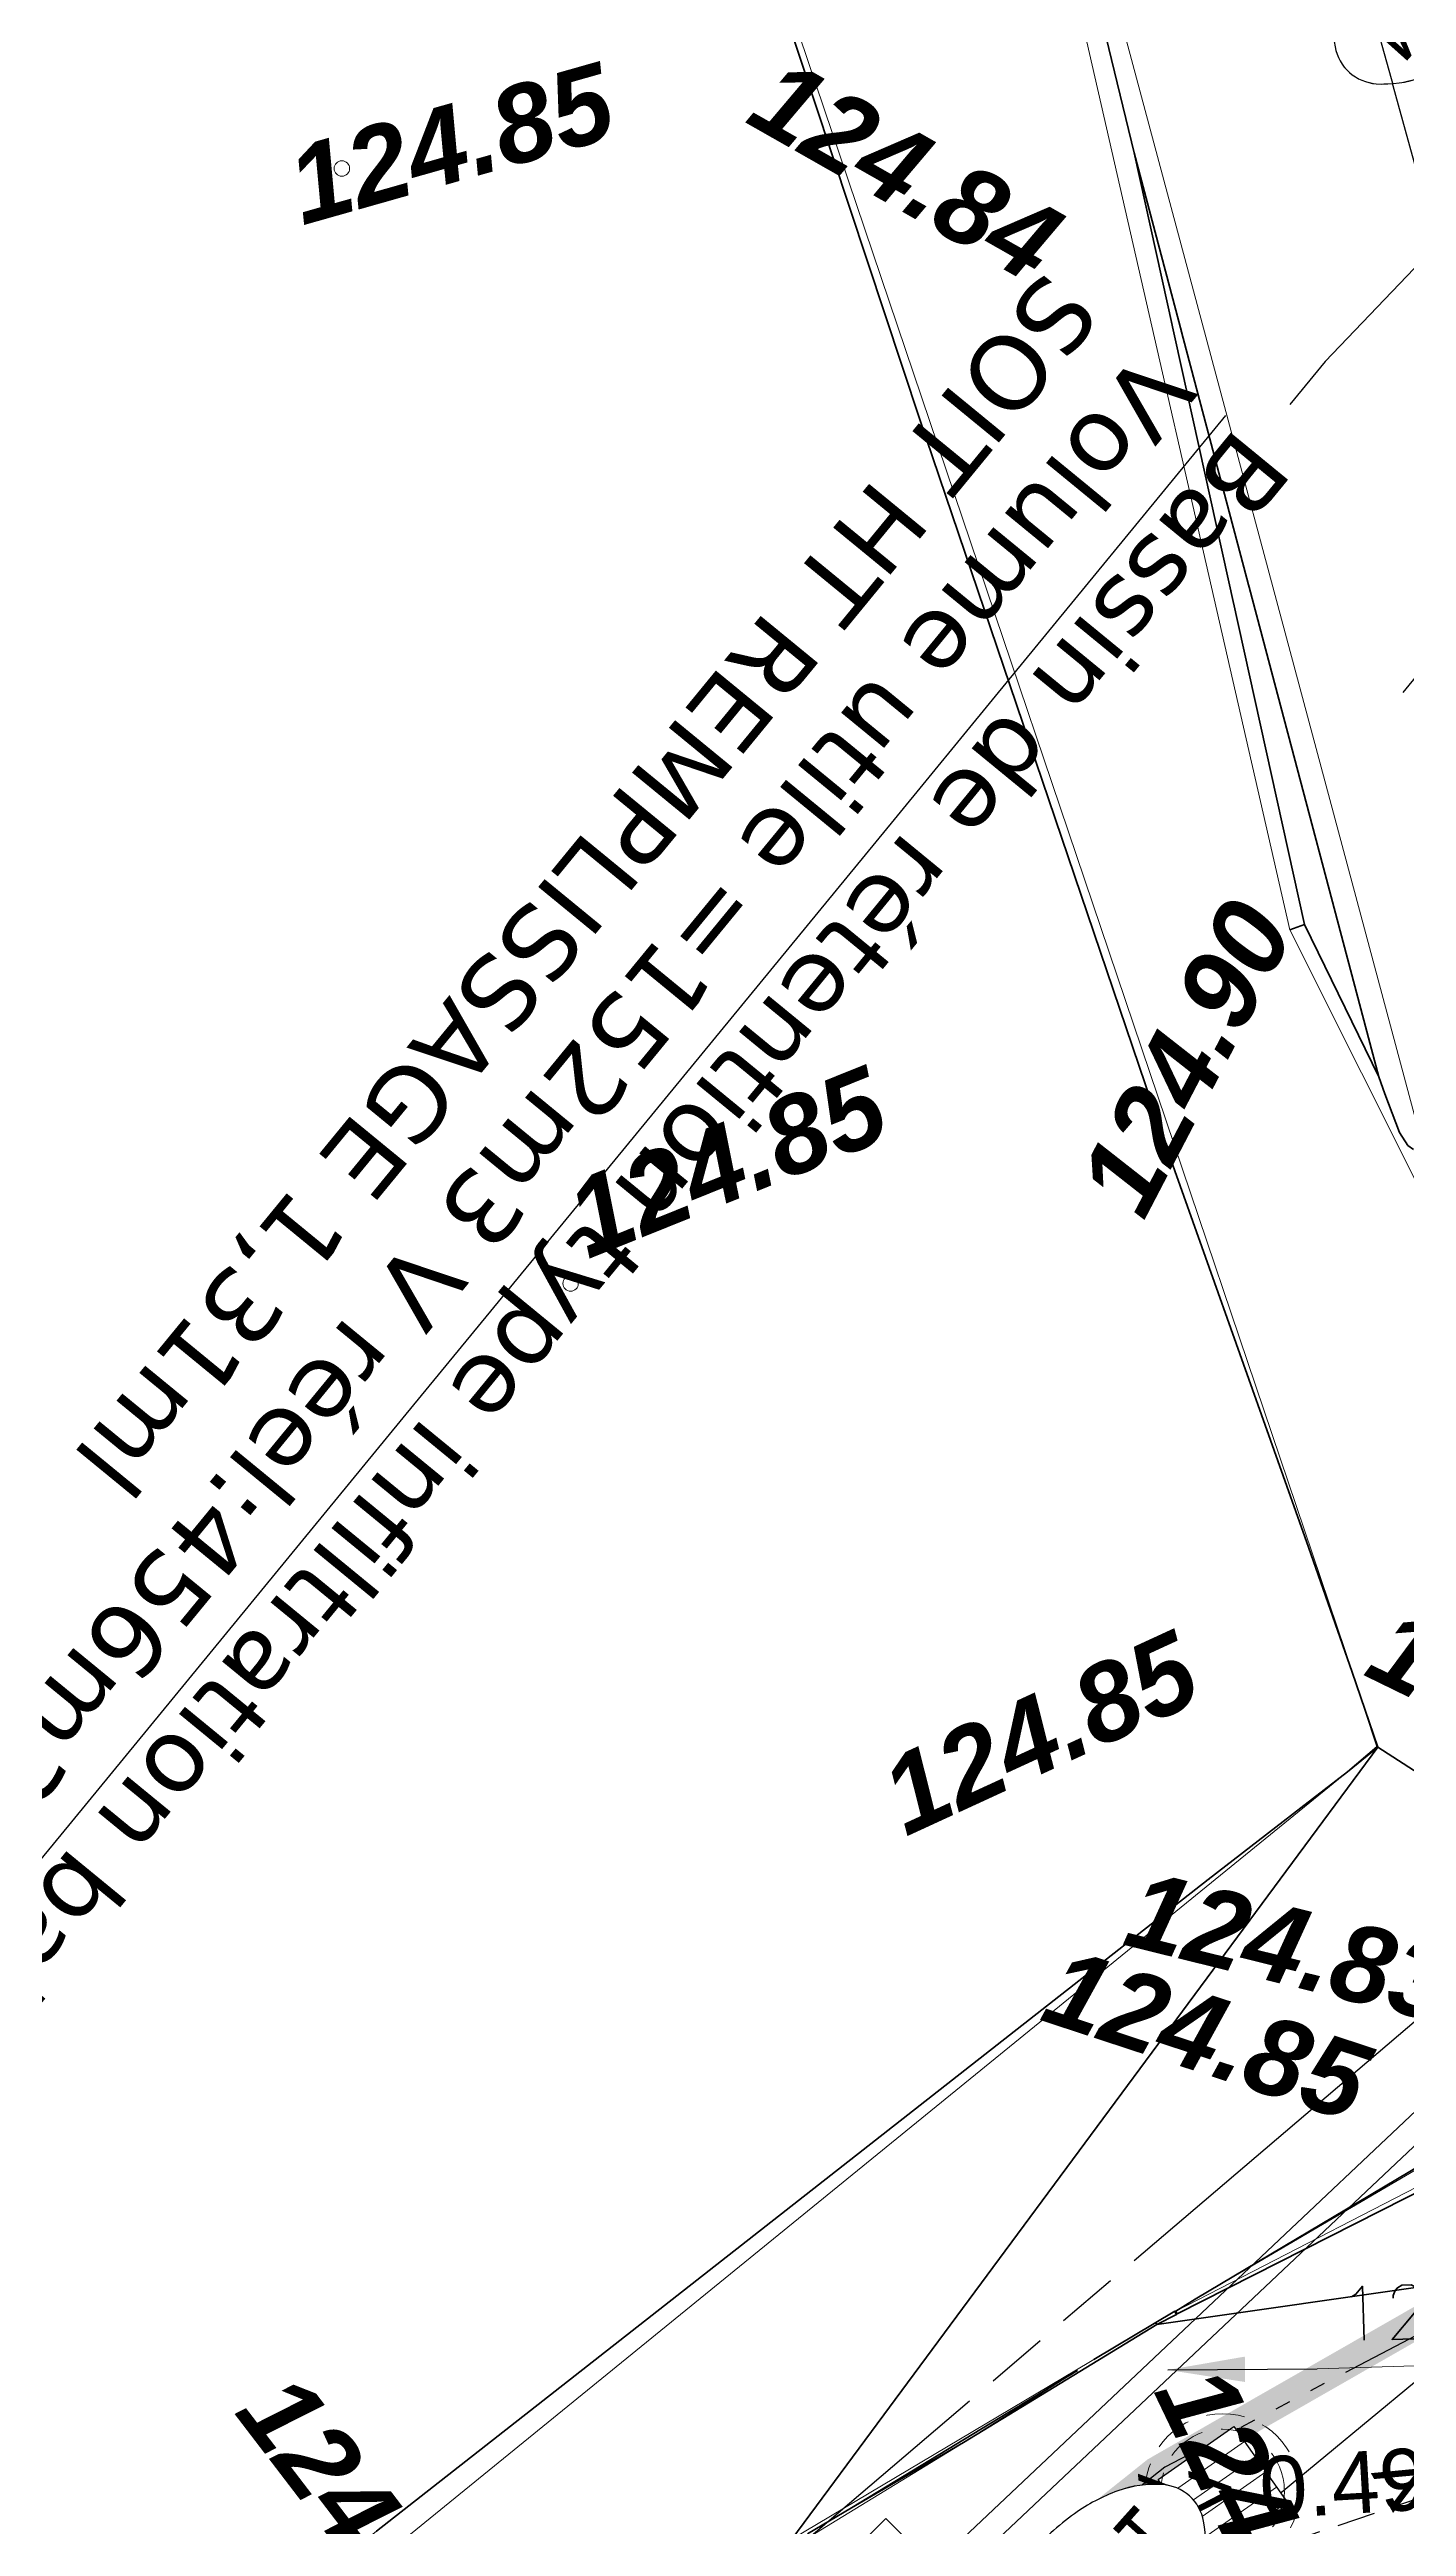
# Model space of a CAD drawing. Header units: metres. Extents: x -2858 to 512, y -1995 to 1252.
# Drawn here: x -1187.27 to -1178.49, y -910.06 to -894.02 of the extents above; entities that cross this region are included whole.
import ezdxf
from ezdxf import colors
from ezdxf.entities.mleader import LeaderData, LeaderLine
from ezdxf.enums import TextEntityAlignment as Align
from ezdxf.lldxf.tags import DXFTag
from ezdxf.math import Vec2, Vec3

# ---------------------------------------------------------------- set-up
doc = ezdxf.new("R2010")
doc.units = ezdxf.units.M
doc.header["$PDMODE"] = 33
doc.header["$PDSIZE"] = 0.1
for name, pattern in [('AEP-2', [3.9, 2.5, -0.2, 0.4, -0.2, 0.4, -0.2]), ('CACHE', [0.375, 0.25, -0.125]), ('ECL-3', [1.82, 1.2, -0.155, 0, -0.155, 0, -0.155, 0, -0.155])]:
    doc.linetypes.add(name, pattern=pattern)
for name, color, linetype in [('--ui- Rsx Humides- EP texte', 5, 'Continuous'), ('04-NIV-COT', 1, 'Continuous'), ('05.2-EP-TXT', 5, 'Continuous'), ('07-AEP-RES', 94, 'AEP-2')]:
    doc.layers.add(name, color=color, linetype=linetype)
for name, color, linetype, lineweight, true_color in [('03-HCH-15x30-0 à 10cm', 7, 'Continuous', 0, 0xb3ffff), ('Ass - EP - Regards', 5, 'Continuous', 0, 0x0000ff), ('Ass - EP - Réseau', 5, 'Continuous', 0, 0x0000ff), ('Surface Projet - Textes - Altitudes', 7, 'Continuous', 0, 0x333399), ('Surface PROJET VOIRIE - Cotations - Cotation Points', 7, 'Continuous', 0, 0xc02000), ('Surface PROJET VOIRIE - Entrées en terre talus', 5, 'Continuous', 0, 0x0000ff), ("Surface PROJET VOIRIE - Réseaux d'écoulement", 7, 'Ligne écoulement', 70, 0x33cccc), ('Surface PROJET VOIRIE - Surfaces projet', 7, 'Continuous', 0, 0x333399), ('Surface PROJET VOIRIE - Textes - Altitudes', 7, 'Continuous', 0, 0x333399), ('Surface PROJET VOIRIE - Textes - Pente des côtés', 7, 'Continuous', 0, 0x333399), ('TERRAIN APRES TERR BAT - Points', 7, 'Continuous', 0, 0x808000)]:
    doc.layers.add(name, color=color, linetype=linetype, lineweight=lineweight, true_color=true_color)
for name, color, linetype, lineweight in [('04-NIV-MSQ', 255, 'Continuous', 0), ('05.1-EP-RGD', 5, 'Continuous', 30), ('05.2-EP-400PVC', 5, 'Continuous', 30), ('10-ECL-U1000R2V+TPC63', 32, 'ECL-3', 30), ('11-TEL-PVC28X2', 6, 'CACHE', 30)]:
    doc.layers.add(name, color=color, linetype=linetype, lineweight=lineweight)
doc.layers.add('05.2-EP-PAR', color=5, linetype='CACHE', lineweight=0, plot=False)
doc.styles.add('Altitude Surfaces projet', font='arialbi.ttf', dxfattribs={"height": 0.5})
doc.styles.add('ARIAL', font='arial.ttf')
doc.styles.add('Cotation', font='romans.shx')
doc.styles.add('CoteHor.3', font='arial.ttf', dxfattribs={"height": 0.0017})
doc.styles.add('Mensura_Standard', font='arial.ttf', dxfattribs={"height": 1})
doc.styles.add('Pente Surfaces projet', font='arial.ttf', dxfattribs={"height": 0.4})
doc.styles.get("Standard").update_dxf_attribs({"font": 'arial.ttf'})
tags = doc.linetypes.add('Ligne écoulement', pattern='A,5,[">",Mensura_Standard,S=2,R=0,X=0,Y=-1],0', length=5).pattern_tags.tags
tags[13:14] = [DXFTag(74, 4), DXFTag(75, 0), DXFTag(340, '0'), DXFTag(46, 0.0), DXFTag(50, 0.0), DXFTag(44, 0.0), DXFTag(45, 0.0)]
doc.dimstyles.get("Standard").update_dxf_attribs({"dimtxt": 0.18, "dimasz": 0.18, "dimexe": 0.18, "dimexo": 0.0625, "dimgap": 0.09, "dimtad": 0, "dimtih": 1, "dimtoh": 1, "dimdec": 4, "dimzin": 0, "dimdsep": 46, "dimtxsty": 'Standard', "dimcen": 0.09, "dimadec": 0, "dimazin": 0, "dimtfac": 1, "dimtdec": 4, "dimtofl": 0, "dimtmove": 0, "dimatfit": 3, "dimfxl": 1, "dimtolj": 1, "dimtzin": 0, "dimarcsym": 0})

# ---------------------------------------------------------------- blocks, each defined once
blk = doc.blocks.new('EP-RAG800')
at = {"color": 255, "lineweight": 0}
blk.add_wipeout([(-0.3, 0.3), (0.3, 0.3), (0.3, -0.3), (-0.3, -0.3)], dxfattribs=at)
blk.add_lwpolyline([(-0.3, 0.3), (0.3, 0.3), (0.3, -0.3), (-0.3, -0.3)], close=True)
at = {"lineweight": 9, "flags": 128}
for points in [[(-0.18, 0.3), (-0.18, -0.3)], [(-0.06, 0.3), (-0.06, -0.3)], [(0.06, 0.3), (0.06, -0.3)], [(0.18, 0.3), (0.18, -0.3)]]:
    blk.add_lwpolyline(points, dxfattribs=at)
at = {"layer": '05.2-EP-PAR'}
for radius in [0.5, 0.4]:
    blk.add_circle((0, 0), radius, dxfattribs=at)
blk = doc.blocks.new('MENSURA_LEADER69', base_point=(-1134.995, -929.285))
at = {"layer": 'Surface PROJET VOIRIE - Cotations - Cotation Points'}
blk.add_line((-1134.995, -929.285), (-1133.185, -929.285), dxfattribs=at)
at = {"layer": 'Surface PROJET VOIRIE - Cotations - Cotation Points', "style": 'Cotation'}
blk.add_text('124.84', height=0.35, dxfattribs=at).set_placement((-1134.849, -928.76), align=Align.TOP_LEFT)
blk = doc.blocks.new('Default_SymbolReg')
at = {"color": 7, "linetype": 'Continuous', "lineweight": 0, "flags": 128}
blk.add_lwpolyline([(-0.5, -0.5), (-0.5, 0.5), (0.5, 0.5), (0.5, -0.5), (-0.5, -0.5)], dxfattribs=at)
blk = doc.blocks.new('PENTE')
at = {"layer": 'Surface PROJET VOIRIE - Textes - Pente des côtés', "color": 24, "true_color": 0x993300, "style": 'Pente Surfaces projet'}
for s, rotation, p in [('>> 0.49% >>', 139.6763, (3044.227, -596.696)), ('>> 1.13% >>', 165.4873, (3042.755, -596.252))]:
    blk.add_text(s, height=0.4, rotation=rotation, dxfattribs=at).set_placement(p, align=Align.MIDDLE_CENTER)
blk = doc.blocks.new('ALTI')
at = {"layer": 'Surface PROJET VOIRIE - Textes - Altitudes', "color": 24, "true_color": 0x993300, "style": 'Altitude Surfaces projet'}
for s, rotation, p in [('124.83', 67.4794, (3572.202, -888.279)), ('124.75', 105.8201, (3567.831, -890.533)), ('124.90', 194.3389, (3566.891, -893.717)), ('124.84', 102.1995, (3563.004, -900.21))]:
    blk.add_text(s, height=0.5, rotation=rotation, dxfattribs=at).set_placement(p, align=Align.MIDDLE_LEFT)
at = {"layer": 'Surface PROJET VOIRIE - Textes - Altitudes', "color": 96, "true_color": 0x008000, "style": 'Altitude Surfaces projet'}
for s, rotation, p in [('124.83', 117.9368, (3570.193, -890.578)), ('124.85', 113.6336, (3570.906, -890.636)), ('124.87', 79.2494, (3576.263, -892.673)), ('124.85', 156.5752, (3570.726, -892.193)), ('124.85', 153.7775, (3569.301, -896.217)), ('124.85', 147.6694, (3565.522, -902.048))]:
    blk.add_text(s, height=0.5, rotation=rotation, dxfattribs=at).set_placement(p, align=Align.MIDDLE_LEFT)
blk = doc.blocks.new('NIV-HG')
h = blk.add_hatch(color=256)
edge = h.paths.add_edge_path()
edge.add_arc((0.1, -0.1), 0.0187, 180, 360)
edge.add_arc((0.1, -0.1), 0.0187, 0, 180)
blk.add_lwpolyline([(0.0812, -0.1, 1), (0.1187, -0.1, 1)], format="xyb", close=True)
at = {"layer": '04-NIV-MSQ', "flags": 128}
blk.add_lwpolyline([(0.175, -0.375), (0.1811, -0.3387), (0.1985, -0.3063), (0.2379, -0.2654), (0.2848, -0.2336), (0.3404, -0.2087), (0.3988, -0.1915), (0.4739, -0.1791), (0.55, -0.175), (0.6261, -0.1791), (0.7012, -0.1915), (0.7596, -0.2087), (0.8152, -0.2336), (0.8621, -0.2654), (0.9015, -0.3063), (0.9189, -0.3387), (0.925, -0.375), (0.9189, -0.4113), (0.9015, -0.4437), (0.8621, -0.4846), (0.8152, -0.5164), (0.7596, -0.5413), (0.7012, -0.5585), (0.6261, -0.5709), (0.55, -0.575), (0.4739, -0.5709), (0.3988, -0.5585), (0.3404, -0.5413), (0.2848, -0.5164), (0.2379, -0.4846), (0.1985, -0.4437), (0.1811, -0.4113)], close=True, dxfattribs=at)
blk.add_wipeout([(0.175, -0.375), (0.1811, -0.3387), (0.1985, -0.3063), (0.2379, -0.2654), (0.2848, -0.2336), (0.3404, -0.2087), (0.3988, -0.1915), (0.4739, -0.1791), (0.55, -0.175), (0.6261, -0.1791), (0.7012, -0.1915), (0.7596, -0.2087), (0.8152, -0.2336), (0.8621, -0.2654), (0.9015, -0.3063), (0.9189, -0.3387), (0.925, -0.375), (0.9189, -0.4113), (0.9015, -0.4437), (0.8621, -0.4846), (0.8152, -0.5164), (0.7596, -0.5413), (0.7012, -0.5585), (0.6261, -0.5709), (0.55, -0.575), (0.4739, -0.5709), (0.3988, -0.5585), (0.3404, -0.5413), (0.2848, -0.5164), (0.2379, -0.4846), (0.1985, -0.4437), (0.1811, -0.4113)]).dxf.layer = '04-NIV-MSQ'
blk.add_lwpolyline([(0.175, -0.375, 0.166601), (0.1985, -0.4437, 0.105514), (0.2848, -0.5164, 0.068239), (0.3988, -0.5585, 0.054409), (0.55, -0.575, 0.054409), (0.7012, -0.5585, 0.068239), (0.8152, -0.5164, 0.105514), (0.9015, -0.4437, 0.166601), (0.925, -0.375, 0.166601), (0.9015, -0.3063, 0.105514), (0.8152, -0.2336, 0.068239), (0.7012, -0.1915, 0.054409), (0.55, -0.175, 0.054409), (0.3988, -0.1915, 0.068239), (0.2848, -0.2336, 0.105514), (0.1985, -0.3063, 0.166601)], format="xyb", close=True)
at = {"style": 'ARIAL', "width": 0.75}
blk.add_attdef('COTE', text='', height=0.175, dxfattribs=at).set_placement((0.55, -0.375), align=Align.MIDDLE_CENTER)
blk = doc.blocks.new('ASSAI')
at = {"layer": 'Ass - EP - Réseau', "flags": 128}
for points in [[(1260.013, -334.217), (1247.44, -333.159)], [(1260.004, -334.376), (1247.427, -333.318)]]:
    blk.add_lwpolyline(points, dxfattribs=at)
at = {"layer": 'Surface PROJET VOIRIE - Entrées en terre talus', "flags": 128}
for points in [[(1286.48, -340.198), (1280.905, -339.536), (1278.513, -339.238), (1278.063, -339.202), (1274.574, -338.71), (1268.992, -338.138), (1268.384, -338.065), (1268.031, -338.022), (1266.425, -337.829), (1266.049, -337.783), (1264.873, -337.641), (1264.311, -337.563), (1263.809, -337.467), (1262.244, -337.214), (1255.507, -336.016), (1254.76, -335.88), (1254.385, -335.811), (1254.137, -335.776), (1253.883, -336.218), (1253.469, -336.97), (1252.196, -339.301), (1249.707, -343.716), (1247.91, -346.844)], [(1255.559, -333.616), (1257.587, -334.266), (1257.729, -334.309), (1255.562, -333.481)]]:
    blk.add_lwpolyline(points, dxfattribs=at)
for points in [[(1258.44, -334.525), (1260.079, -335.024), (1259.281, -334.765)], [(1250.482, -339.679), (1250.896, -338.662), (1247.494, -343.834)]]:
    blk.add_lwpolyline(points, close=True, dxfattribs=at)
at = {"layer": "Surface PROJET VOIRIE - Réseaux d'écoulement", "flags": 128}
for points in [[(1257.871, -334.355), (1257.872, -334.353), (1257.876, -334.343), (1254.945, -331.88), (1252.201, -327.953)], [(1259.281, -334.765), (1257.876, -334.343), (1257.742, -334.291), (1257.736, -334.289), (1254.473, -333.019), (1253.464, -332.626), (1251.682, -335.67)], [(1253.676, -333.032), (1253.704, -333.048), (1254.135, -335.771), (1253.883, -336.218), (1253.469, -336.97), (1252.196, -339.301), (1249.707, -343.716), (1247.91, -346.844), (1243.957, -353.786), (1243.63, -354.366), (1243.376, -354.847), (1241.74, -357.916), (1241.74, -357.916), (1241.671, -357.973), (1241.581, -357.963), (1239.805, -356.94)], [(1257.587, -334.266), (1253.704, -333.048)], [(1257.587, -334.266), (1257.729, -334.309), (1257.736, -334.291), (1257.736, -334.289)], [(1258.317, -334.495), (1257.734, -334.312), (1257.735, -334.311), (1257.735, -334.311), (1257.742, -334.293), (1257.742, -334.291)], [(1258.44, -334.525), (1260.079, -335.024)], [(1259.281, -334.765), (1260.079, -335.024)], [(1260.396, -335.123), (1260.079, -335.024)], [(1260.488, -335.176), (1254.135, -335.771)], [(1254.385, -335.811), (1254.135, -335.771)], [(1254.137, -335.776), (1254.385, -335.811), (1254.76, -335.88), (1255.507, -336.016), (1262.244, -337.214)], [(1251.076, -338.321), (1251.102, -338.226), (1251.096, -338.181)], [(1251.076, -338.321), (1250.951, -338.559), (1250.896, -338.662), (1250.482, -339.679), (1247.494, -343.834)], [(1250.896, -338.662), (1247.494, -343.834)], [(1250.571, -339.727), (1250.482, -339.679)], [(1246.616, -345.109), (1247.494, -343.834)]]:
    blk.add_lwpolyline(points, dxfattribs=at)
at = {"layer": 'Surface PROJET VOIRIE - Surfaces projet', "flags": 128}
for points in [[(1246.459, -345.16), (1250.973, -338.254), (1248.619, -336.752), (1250.156, -334.701), (1251.682, -335.67), (1253.464, -332.626), (1257.876, -334.343), (1260.408, -335.103), (1260.488, -335.176), (1268.337, -336.019), (1275.713, -337.315), (1278.768, -337.525), (1281.419, -336.586), (1283.25, -336.101), (1285.871, -333.318), (1286.812, -335.21), (1287.062, -337.629), (1287.173, -340.457), (1288.694, -340.613), (1288.424, -337.512), (1288.093, -334.944), (1286.66, -331.828), (1291.034, -324.195), (1292.093, -322.524)], [(1241.64, -357.86), (1254.135, -335.771), (1264.337, -337.391), (1278.56, -338.922), (1286.491, -340.123), (1286.602, -336.278), (1285.584, -334.088), (1283.071, -336.43), (1278.894, -337.689), (1275.084, -337.443), (1267.248, -336.183), (1260.488, -335.176), (1253.704, -333.048), (1252.093, -335.871), (1250.571, -339.727), (1246.713, -345.176)]]:
    blk.add_lwpolyline(points, dxfattribs=at)
at = {"layer": 'TERRAIN APRES TERR BAT - Points'}
for p in [(1255.384, -341.668), (1250.991, -347.589)]:
    blk.add_point(p, dxfattribs=at)
at = {"layer": 'Ass - EP - Regards', "rotation": 176.9740922330637}
blk.add_blockref('Default_SymbolReg', (1260.507, -334.338), dxfattribs=at)
at = {"layer": 'Surface PROJET VOIRIE - Cotations - Cotation Points', "rotation": 133.5650505867652}
blk.add_blockref('MENSURA_LEADER69', (1257.397, -333.378), dxfattribs=at)
at = {"layer": 'Surface PROJET VOIRIE - Textes - Altitudes', "color": 105, "true_color": 0x339966, "style": 'CoteHor.3'}
for s, p in [('124.86', (1257.587, -334.266)), ('124.86', (1257.729, -334.309)), ('124.86', (1258.44, -334.525)), ('124.86', (1259.282, -334.765)), ('124.85', (1260.079, -335.024)), ('124.83', (1254.138, -335.776)), ('124.83', (1254.385, -335.811)), ('124.83', (1254.76, -335.88)), ('124.83', (1255.507, -336.016)), ('124.83', (1253.883, -336.218)), ('124.82', (1253.47, -336.97)), ('124.79', (1250.897, -338.662)), ('124.78', (1252.196, -339.301)), ('124.78', (1250.482, -339.679)), ('124.75', (1249.707, -343.716)), ('124.76', (1247.495, -343.834))]:
    blk.add_text(s, height=0.0017, rotation=133.5651, dxfattribs=at).set_placement(p, align=Align.TOP_LEFT)
at = {"layer": 'Surface PROJET VOIRIE - Textes - Altitudes', "color": 24, "true_color": 0x993300, "style": 'CoteHor.3'}
blk.add_text('124.84', height=0.0017, rotation=71.0107, dxfattribs=at).set_placement((1257.877, -334.34), align=Align.MIDDLE_LEFT)
at = {"layer": 'Surface PROJET VOIRIE - Textes - Altitudes', "color": 96, "true_color": 0x008000, "style": 'CoteHor.3'}
for s, rotation, p in [('124.83', 115.7414, (1254.134, -335.768)), ('124.85', 151.5821, (1250.58, -339.732))]:
    blk.add_text(s, height=0.0017, rotation=rotation, dxfattribs=at).set_placement(p, align=Align.MIDDLE_LEFT)
at = {"layer": 'Surface PROJET VOIRIE - Cotations - Cotation Points', "linetype": 'Continuous', "lineweight": 0}
blk.add_leader([(1258.048, -334.093), (1257.397, -333.378)], dimstyle='Standard', override={"dimasz": 0.5}, dxfattribs=at)

msp = doc.modelspace()

# ---------------------------------------------------------------- linework, layer by layer
at = {"layer": '03-HCH-15x30-0 à 10cm', "const_width": 0.2, "flags": 128}
msp.add_lwpolyline([(-1189.404, -948.937), (-1191.061, -943.396), (-1192.521, -940.962), (-1193.423, -938.246), (-1196.086, -929.221), (-1196.141, -924.813), (-1194.314, -921.052), (-1180.107, -909.711), (-1173.608, -905.99)], dxfattribs=at)
at = {"layer": '05.2-EP-400PVC', "flags": 128}
msp.add_lwpolyline([(-1183.602, -976.234), (-1188.949, -949.398), (-1195.384, -928.797), (-1195.414, -925.07), (-1179.584, -910.077), (-1169.809, -901.992)], dxfattribs=at)

# ---------------------------------------------------------------- next in the draw order: leaders
at = {"layer": '--ui- Rsx Humides- EP texte', "color": 5, "linetype": 'ByBlock', "ltscale": 2}
ml = msp.add_multileader_mtext('Standard', dxfattribs=at)
ml.set_content('{\\fVerdana|b0|i0|c0|p34;\\LBassin de rétention type infiltration ballast\\l hyp 20ANS\\PVolume utile =152m3 V réel:456m3 surface au sol 347m²\\PSOIT HT REMPLISSAGE 1,31ml}', color=5)
ml.set_leader_properties()
ml.build(insert=Vec2(0, 0))
ml.multileader.update_dxf_attribs({"has_text_frame": 1, "text_right_attachment_type": 6, "dogleg_length": 0.36, "arrow_head_size": 1.04})
ctx = ml.context
ctx.base_point, ctx.char_height, ctx.arrow_head_size, ctx.landing_gap_size, ctx.plane_origin, ctx.plane_x_axis, ctx.plane_y_axis = Vec3(-1179.242, -896.317), 0.48, 1.04, 0.32, Vec3(-1194.925, -921.981), Vec3(-0.634365, -0.773033), Vec3(0.773033, -0.634365)
ctx.right_attachment = 6
notes = []
notes.append((ctx, [(0, (1, 1, 0), (-1179.014, -896.039), (-0.634365, -0.773033), 0.36, [(0, [(-1171.891, -888.593)], 0, [])])]))
ctx.mtext.insert, ctx.mtext.text_direction, ctx.mtext.rotation, ctx.mtext.flow_direction = Vec3(-1179.213, -896.755), Vec3(-0.634365, -0.773033), 0.043028, 5
ctx.mtext.has_bg_fill, ctx.mtext.bg_color, ctx.mtext.bg_scale_factor, ctx.mtext.bg_transparency, ctx.mtext.use_window_bg_color = 1, -1027028792, 1.5, 0, 1
for ctx, leaders in notes:
    for number, flags, end, landing, length, lines in leaders:
        leader = LeaderData()
        leader.index, (leader.has_last_leader_line, leader.has_dogleg_vector, leader.attachment_direction) = number, flags
        leader.last_leader_point, leader.dogleg_vector, leader.dogleg_length = Vec3(end), Vec3(landing), length
        for number, points, colour, breaks in lines:
            line = LeaderLine()
            line.index, line.vertices, line.color, line.breaks = number, Vec3.list(points), colors.encode_raw_color(colour), breaks
            leader.lines.append(line)
        ctx.leaders.append(leader)

# ---------------------------------------------------------------- next in the draw order: leaders
at = {"layer": '--ui- Rsx Humides- EP texte', "linetype": 'ByBlock', "ltscale": 2}
ml = msp.add_multileader_mtext('Standard', dxfattribs=at)
ml.set_content('{\\fVerdana|b0|i0|c0|p34;\\Louvrage de survers\\Pqsurverse 42L/S grille surversant directement dans la \\Pparcelle}', color=256)
ml.set_leader_properties()
ml.build(insert=Vec2(0, 0))
ml.multileader.update_dxf_attribs({"has_text_frame": 1, "text_right_attachment_type": 6, "dogleg_length": 0.36, "arrow_head_size": 1.04})
ctx = ml.context
ctx.base_point, ctx.char_height, ctx.arrow_head_size, ctx.landing_gap_size, ctx.plane_origin, ctx.plane_x_axis, ctx.plane_y_axis = Vec3(-1165.571, -885.362), 0.48, 1.04, 0.32, Vec3(-1163.536, -899.89), Vec3(-0.634365, -0.773033), Vec3(0.773033, -0.634365)
ctx.right_attachment, ctx.text_align_type = 6, 2
notes = []
notes.append((ctx, [(1, (1, 1, 0), (-1177.734, -899.7), (0.634365, 0.773033), 0.36, [(0, [(-1175.53, -900.648)], 0, [])])]))
ctx.mtext.insert, ctx.mtext.text_direction, ctx.mtext.rotation, ctx.mtext.alignment, ctx.mtext.flow_direction = Vec3(-1176.829, -899.563), Vec3(-0.634365, -0.773033), 0.043028, 3, 5
ctx.mtext.has_bg_fill, ctx.mtext.bg_color, ctx.mtext.bg_scale_factor, ctx.mtext.bg_transparency, ctx.mtext.use_window_bg_color = 1, -1027028792, 1.5, 0, 1
for ctx, leaders in notes:
    for number, flags, end, landing, length, lines in leaders:
        leader = LeaderData()
        leader.index, (leader.has_last_leader_line, leader.has_dogleg_vector, leader.attachment_direction) = number, flags
        leader.last_leader_point, leader.dogleg_vector, leader.dogleg_length = Vec3(end), Vec3(landing), length
        for number, points, colour, breaks in lines:
            line = LeaderLine()
            line.index, line.vertices, line.color, line.breaks = number, Vec3.list(points), colors.encode_raw_color(colour), breaks
            leader.lines.append(line)
        ctx.leaders.append(leader)

# ---------------------------------------------------------------- next in the draw order: linework, layer by layer
at = {"layer": '10-ECL-U1000R2V+TPC63', "flags": 128}
msp.add_lwpolyline([(-1156.606, -898.85), (-1172.862, -905.906), (-1180.052, -909.679), (-1187.383, -915.466), (-1192.283, -918.988), (-1193.447, -920.332), (-1194.879, -922.11), (-1195.662, -923.516), (-1196.01, -926.345), (-1193.677, -937.541), (-1189.927, -946.718), (-1188.516, -956.569), (-1186.759, -966.538), (-1184.192, -975.542), (-1181.123, -981.74), (-1175.054, -990.082), (-1174.944, -993.314), (-1176.137, -995.88), (-1182.331, -1000.01), (-1178.888, -1005.025)], dxfattribs=at)
at = {"layer": '11-TEL-PVC28X2', "color": 0, "flags": 128}
msp.add_lwpolyline([(-1159.674, -898.965), (-1159.403, -901.209, -0.37262), (-1161.356, -904.106), (-1179.588, -910.28), (-1193.608, -923.522), (-1195.035, -927.36), (-1189.166, -944.258), (-1187.601, -949.762), (-1184.908, -965.726), (-1183.704, -971.766), (-1179.902, -980.336), (-1175.082, -988.094), (-1165.224, -999.889), (-1153.242, -990.904)], format="xyb", dxfattribs=at)

# ---------------------------------------------------------------- next in the draw order: block references
at = {"layer": '05.2-EP-TXT', "rotation": 228.1617603435354}
msp.add_blockref('ASSAI', (-91.968, -194.614), dxfattribs=at)

# ---------------------------------------------------------------- next in the draw order: block references
at = {"layer": '05.1-EP-RGD', "rotation": 124.9910793333922}
msp.add_blockref('EP-RAG800', (-1179.678, -909.832), dxfattribs=at)

# ---------------------------------------------------------------- next in the draw order: block references
at = {"layer": 'Surface Projet - Textes - Altitudes', "rotation": 228.1617603435354}
msp.add_blockref('ALTI', (1864.659, 1159.814), dxfattribs=at)
at = {"layer": 'Surface PROJET VOIRIE - Textes - Pente des côtés', "rotation": 223.6617603435353}
msp.add_blockref('PENTE', (1435.59, 760.299), dxfattribs=at)

# ---------------------------------------------------------------- next in the draw order: block references
at = {"layer": '04-NIV-COT', "xscale": 2.600000000000001, "yscale": 2.600000000000001, "zscale": 2.600000000000001, "rotation": 228.1617603435354}
for p, values in [((-1176.526, -893.025), {'COTE': '124.74'}), ((-1178.863, -910.176), {'COTE': '124.83'})]:
    msp.add_blockref('NIV-HG', p, dxfattribs=at).add_auto_attribs(values)

# ---------------------------------------------------------------- next in the draw order: linework, layer by layer
at = {"layer": '07-AEP-RES', "color": 4, "flags": 128}
msp.add_lwpolyline([(-1158.419, -907.471), (-1161.041, -890.685), (-1159.572, -889.187), (-1161.616, -874.249), (-1177.645, -879.383), (-1180.572, -881.178), (-1180.963, -885.604), (-1175.743, -904.501), (-1200.74, -925.802), (-1203.457, -927.962), (-1197.113, -933.866)], dxfattribs=at)

doc.saveas('drawing.dxf')
